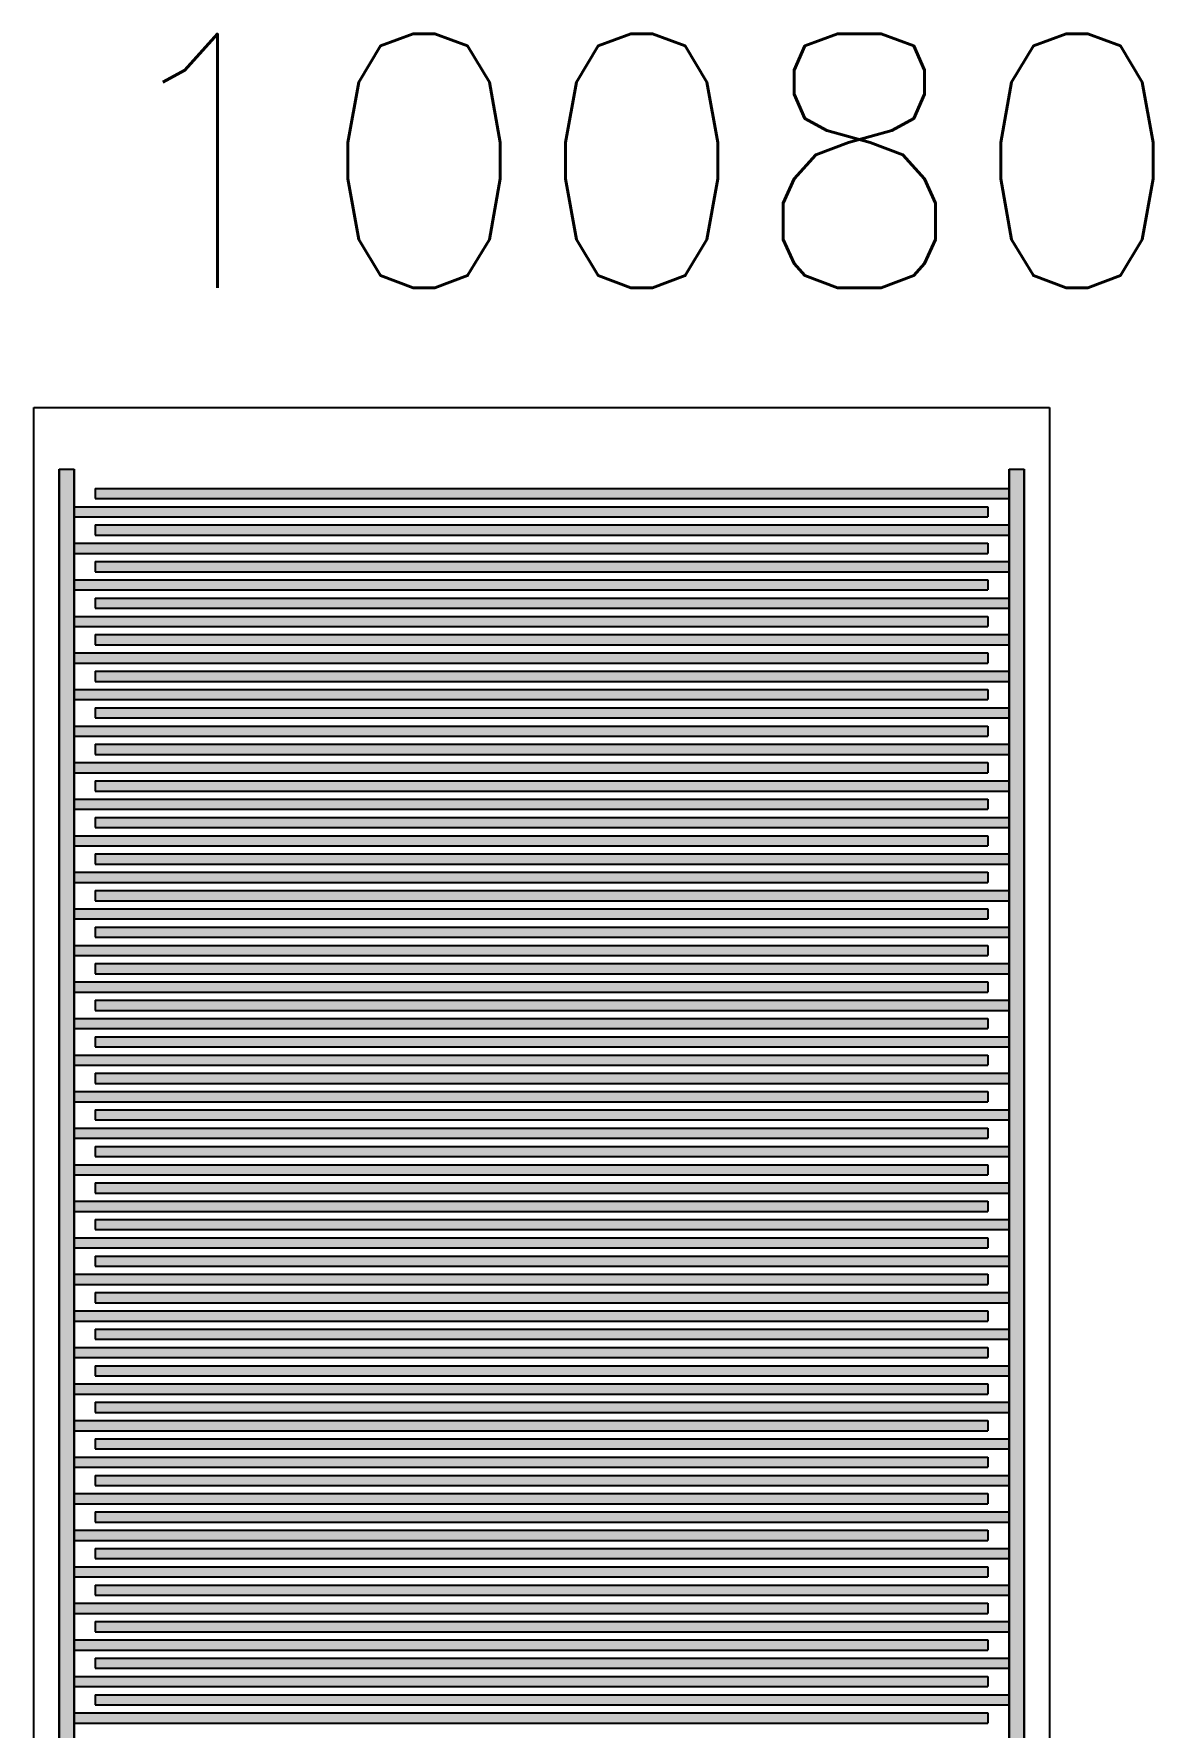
# Model space of a CAD drawing. Extents: x 1124.7 to 1190.6, y 740.2 to 817.2.
# Drawn here: x 1147.77 to 1158.79, y 757.32 to 774 of the extents above; entities that cross this region are included whole.
import ezdxf

# ---------------------------------------------------------------- set-up
doc = ezdxf.new("R2010")
doc.units = 0
doc.header["$MEASUREMENT"] = 0
doc.layers.get('0').update_dxf_attribs({"linetype": 'CONTINUOUS'})
doc.styles.get("Standard").update_dxf_attribs({"font": 'txt', "bigfont": 'gbcbig.shx'})

# ---------------------------------------------------------------- blocks, each defined once
blk = doc.blocks.new('*U108')
at = {"linetype": 'Continuous'}
for p, q in [((1234.438, 479.019), (1234.586, 479.019)), ((1234.438, 479.019), (1234.438, 452.826)), ((1234.586, 479.019), (1234.586, 452.826)), ((1233.162, 452.826), (1234.438, 452.826)), ((1233.162, 452.826), (1233.162, 452.626)), ((1234.586, 452.826), (1234.586, 452.626)), ((1233.162, 452.626), (1234.586, 452.626))]:
    blk.add_line(p, q, dxfattribs=at)
for points in [[(1234.438, 479.019), (1234.438, 479.019), (1234.586, 479.019)], [(1234.438, 479.019), (1234.438, 452.826), (1234.586, 452.826)], [(1233.162, 452.826), (1233.162, 452.826), (1234.438, 452.826)], [(1233.162, 452.826), (1233.162, 452.626), (1234.586, 452.626)], [(1233.162, 452.626), (1233.162, 452.626), (1234.586, 452.626)]]:
    blk.add_solid(points, dxfattribs=at)
at = {"linetype": 'Continuous', "extrusion": (0, 0, -1)}
for points in [[(-1234.438, 479.019), (-1234.586, 479.019), (-1234.586, 452.826)], [(-1233.162, 452.826), (-1234.586, 452.826), (-1234.586, 452.626)]]:
    blk.add_solid(points, dxfattribs=at)
blk = doc.blocks.new('*U109')
at = {"linetype": 'Continuous'}
for p, q in [((1225.086, 479.019), (1225.231, 479.019)), ((1225.086, 479.019), (1225.086, 452.826)), ((1225.231, 479.019), (1225.231, 452.826)), ((1225.086, 452.826), (1225.086, 452.626)), ((1225.231, 452.826), (1226.506, 452.826)), ((1226.506, 452.826), (1226.506, 452.626)), ((1225.086, 452.626), (1226.506, 452.626))]:
    blk.add_line(p, q, dxfattribs=at)
for points in [[(1225.086, 479.019), (1225.086, 479.019), (1225.231, 479.019)], [(1225.086, 479.019), (1225.086, 452.826), (1225.231, 452.826)], [(1225.086, 452.826), (1225.086, 452.626), (1226.506, 452.626)], [(1225.231, 452.826), (1225.231, 452.826), (1226.506, 452.826)], [(1225.086, 452.626), (1225.086, 452.626), (1226.506, 452.626)]]:
    blk.add_solid(points, dxfattribs=at)
at = {"linetype": 'Continuous', "extrusion": (0, 0, -1)}
for points in [[(-1225.086, 479.019), (-1225.231, 479.019), (-1225.231, 452.826)], [(-1225.086, 452.826), (-1226.506, 452.826), (-1226.506, 452.626)]]:
    blk.add_solid(points, dxfattribs=at)
blk = doc.blocks.new('*U116')
at = {"linetype": 'Continuous'}
for p, q in [((1225.438, 466.949), (1234.438, 466.949)), ((1225.438, 466.949), (1225.438, 466.849)), ((1234.438, 466.949), (1234.438, 466.849)), ((1225.438, 466.849), (1234.438, 466.849)), ((1225.231, 466.769), (1234.231, 466.769)), ((1225.231, 466.769), (1225.231, 466.669)), ((1225.231, 466.669), (1234.231, 466.669)), ((1234.231, 466.769), (1234.231, 466.669))]:
    blk.add_line(p, q, dxfattribs=at)
for points in [[(1225.438, 466.949), (1225.438, 466.949), (1234.438, 466.949)], [(1225.438, 466.949), (1225.438, 466.849), (1234.438, 466.849)], [(1225.438, 466.849), (1225.438, 466.849), (1234.438, 466.849)], [(1225.231, 466.769), (1225.231, 466.769), (1234.231, 466.769)], [(1225.231, 466.769), (1225.231, 466.669), (1234.231, 466.669)], [(1225.231, 466.669), (1225.231, 466.669), (1234.231, 466.669)]]:
    blk.add_solid(points, dxfattribs=at)
at = {"linetype": 'Continuous', "extrusion": (0, 0, -1)}
for points in [[(-1225.438, 466.949), (-1234.438, 466.949), (-1234.438, 466.849)], [(-1225.231, 466.769), (-1234.231, 466.769), (-1234.231, 466.669)]]:
    blk.add_solid(points, dxfattribs=at)
blk = doc.blocks.new('*U117')
at = {"linetype": 'Continuous'}
for p, q in [((1225.438, 467.309), (1234.438, 467.309)), ((1225.438, 467.309), (1225.438, 467.209)), ((1234.438, 467.309), (1234.438, 467.209)), ((1225.231, 467.129), (1234.231, 467.129)), ((1225.231, 467.129), (1225.231, 467.029)), ((1225.438, 467.209), (1234.438, 467.209)), ((1234.231, 467.129), (1234.231, 467.029)), ((1225.231, 467.029), (1234.231, 467.029))]:
    blk.add_line(p, q, dxfattribs=at)
for points in [[(1225.438, 467.309), (1225.438, 467.309), (1234.438, 467.309)], [(1225.438, 467.309), (1225.438, 467.209), (1234.438, 467.209)], [(1225.231, 467.129), (1225.231, 467.129), (1234.231, 467.129)], [(1225.231, 467.129), (1225.231, 467.029), (1234.231, 467.029)], [(1225.438, 467.209), (1225.438, 467.209), (1234.438, 467.209)], [(1225.231, 467.029), (1225.231, 467.029), (1234.231, 467.029)]]:
    blk.add_solid(points, dxfattribs=at)
at = {"linetype": 'Continuous', "extrusion": (0, 0, -1)}
for points in [[(-1225.438, 467.309), (-1234.438, 467.309), (-1234.438, 467.209)], [(-1225.231, 467.129), (-1234.231, 467.129), (-1234.231, 467.029)]]:
    blk.add_solid(points, dxfattribs=at)
blk = doc.blocks.new('*U118')
at = {"linetype": 'Continuous'}
for p, q in [((1225.438, 467.669), (1234.438, 467.669)), ((1225.438, 467.669), (1225.438, 467.569)), ((1234.438, 467.669), (1234.438, 467.569)), ((1225.231, 467.489), (1234.231, 467.489)), ((1225.231, 467.489), (1225.231, 467.389)), ((1225.438, 467.569), (1234.438, 467.569)), ((1234.231, 467.489), (1234.231, 467.389)), ((1225.231, 467.389), (1234.231, 467.389))]:
    blk.add_line(p, q, dxfattribs=at)
for points in [[(1225.438, 467.669), (1225.438, 467.669), (1234.438, 467.669)], [(1225.438, 467.669), (1225.438, 467.569), (1234.438, 467.569)], [(1225.231, 467.489), (1225.231, 467.489), (1234.231, 467.489)], [(1225.231, 467.489), (1225.231, 467.389), (1234.231, 467.389)], [(1225.438, 467.569), (1225.438, 467.569), (1234.438, 467.569)], [(1225.231, 467.389), (1225.231, 467.389), (1234.231, 467.389)]]:
    blk.add_solid(points, dxfattribs=at)
at = {"linetype": 'Continuous', "extrusion": (0, 0, -1)}
for points in [[(-1225.438, 467.669), (-1234.438, 467.669), (-1234.438, 467.569)], [(-1225.231, 467.489), (-1234.231, 467.489), (-1234.231, 467.389)]]:
    blk.add_solid(points, dxfattribs=at)
blk = doc.blocks.new('*U119')
at = {"linetype": 'Continuous'}
for p, q in [((1225.438, 468.029), (1234.438, 468.029)), ((1225.438, 468.029), (1225.438, 467.929)), ((1234.438, 468.029), (1234.438, 467.929)), ((1225.231, 467.849), (1234.231, 467.849)), ((1225.231, 467.849), (1225.231, 467.749)), ((1225.438, 467.929), (1234.438, 467.929)), ((1234.231, 467.849), (1234.231, 467.749)), ((1225.231, 467.749), (1234.231, 467.749))]:
    blk.add_line(p, q, dxfattribs=at)
for points in [[(1225.438, 468.029), (1225.438, 468.029), (1234.438, 468.029)], [(1225.438, 468.029), (1225.438, 467.929), (1234.438, 467.929)], [(1225.231, 467.849), (1225.231, 467.849), (1234.231, 467.849)], [(1225.231, 467.849), (1225.231, 467.749), (1234.231, 467.749)], [(1225.438, 467.929), (1225.438, 467.929), (1234.438, 467.929)], [(1225.231, 467.749), (1225.231, 467.749), (1234.231, 467.749)]]:
    blk.add_solid(points, dxfattribs=at)
at = {"linetype": 'Continuous', "extrusion": (0, 0, -1)}
for points in [[(-1225.438, 468.029), (-1234.438, 468.029), (-1234.438, 467.929)], [(-1225.231, 467.849), (-1234.231, 467.849), (-1234.231, 467.749)]]:
    blk.add_solid(points, dxfattribs=at)
blk = doc.blocks.new('*U120')
at = {"linetype": 'Continuous'}
for p, q in [((1225.438, 468.389), (1234.438, 468.389)), ((1225.438, 468.389), (1225.438, 468.289)), ((1225.438, 468.289), (1234.438, 468.289)), ((1234.438, 468.389), (1234.438, 468.289)), ((1225.231, 468.209), (1234.231, 468.209)), ((1225.231, 468.209), (1225.231, 468.109)), ((1234.231, 468.209), (1234.231, 468.109)), ((1225.231, 468.109), (1234.231, 468.109))]:
    blk.add_line(p, q, dxfattribs=at)
for points in [[(1225.438, 468.389), (1225.438, 468.389), (1234.438, 468.389)], [(1225.438, 468.389), (1225.438, 468.289), (1234.438, 468.289)], [(1225.438, 468.289), (1225.438, 468.289), (1234.438, 468.289)], [(1225.231, 468.209), (1225.231, 468.209), (1234.231, 468.209)], [(1225.231, 468.209), (1225.231, 468.109), (1234.231, 468.109)], [(1225.231, 468.109), (1225.231, 468.109), (1234.231, 468.109)]]:
    blk.add_solid(points, dxfattribs=at)
at = {"linetype": 'Continuous', "extrusion": (0, 0, -1)}
for points in [[(-1225.438, 468.389), (-1234.438, 468.389), (-1234.438, 468.289)], [(-1225.231, 468.209), (-1234.231, 468.209), (-1234.231, 468.109)]]:
    blk.add_solid(points, dxfattribs=at)
blk = doc.blocks.new('*U121')
at = {"linetype": 'Continuous'}
for p, q in [((1225.438, 468.749), (1234.438, 468.749)), ((1225.438, 468.749), (1225.438, 468.649)), ((1225.438, 468.649), (1234.438, 468.649)), ((1234.438, 468.749), (1234.438, 468.649)), ((1225.231, 468.569), (1234.231, 468.569)), ((1225.231, 468.569), (1225.231, 468.469)), ((1225.231, 468.469), (1234.231, 468.469)), ((1234.231, 468.569), (1234.231, 468.469))]:
    blk.add_line(p, q, dxfattribs=at)
for points in [[(1225.438, 468.749), (1225.438, 468.749), (1234.438, 468.749)], [(1225.438, 468.749), (1225.438, 468.649), (1234.438, 468.649)], [(1225.438, 468.649), (1225.438, 468.649), (1234.438, 468.649)], [(1225.231, 468.569), (1225.231, 468.569), (1234.231, 468.569)], [(1225.231, 468.569), (1225.231, 468.469), (1234.231, 468.469)], [(1225.231, 468.469), (1225.231, 468.469), (1234.231, 468.469)]]:
    blk.add_solid(points, dxfattribs=at)
at = {"linetype": 'Continuous', "extrusion": (0, 0, -1)}
for points in [[(-1225.438, 468.749), (-1234.438, 468.749), (-1234.438, 468.649)], [(-1225.231, 468.569), (-1234.231, 468.569), (-1234.231, 468.469)]]:
    blk.add_solid(points, dxfattribs=at)
blk = doc.blocks.new('*U122')
at = {"linetype": 'Continuous'}
for p, q in [((1225.438, 469.109), (1234.438, 469.109)), ((1225.438, 469.109), (1225.438, 469.009)), ((1225.438, 469.009), (1234.438, 469.009)), ((1234.438, 469.109), (1234.438, 469.009)), ((1225.231, 468.929), (1234.231, 468.929)), ((1225.231, 468.929), (1225.231, 468.829)), ((1225.231, 468.829), (1234.231, 468.829)), ((1234.231, 468.929), (1234.231, 468.829))]:
    blk.add_line(p, q, dxfattribs=at)
for points in [[(1225.438, 469.109), (1225.438, 469.109), (1234.438, 469.109)], [(1225.438, 469.109), (1225.438, 469.009), (1234.438, 469.009)], [(1225.438, 469.009), (1225.438, 469.009), (1234.438, 469.009)], [(1225.231, 468.929), (1225.231, 468.929), (1234.231, 468.929)], [(1225.231, 468.929), (1225.231, 468.829), (1234.231, 468.829)], [(1225.231, 468.829), (1225.231, 468.829), (1234.231, 468.829)]]:
    blk.add_solid(points, dxfattribs=at)
at = {"linetype": 'Continuous', "extrusion": (0, 0, -1)}
for points in [[(-1225.438, 469.109), (-1234.438, 469.109), (-1234.438, 469.009)], [(-1225.231, 468.929), (-1234.231, 468.929), (-1234.231, 468.829)]]:
    blk.add_solid(points, dxfattribs=at)
blk = doc.blocks.new('*U123')
at = {"linetype": 'Continuous'}
for p, q in [((1225.438, 469.469), (1234.438, 469.469)), ((1225.438, 469.469), (1225.438, 469.369)), ((1234.438, 469.469), (1234.438, 469.369)), ((1225.231, 469.289), (1234.231, 469.289)), ((1225.231, 469.289), (1225.231, 469.189)), ((1225.438, 469.369), (1234.438, 469.369)), ((1234.231, 469.289), (1234.231, 469.189)), ((1225.231, 469.189), (1234.231, 469.189))]:
    blk.add_line(p, q, dxfattribs=at)
for points in [[(1225.438, 469.469), (1225.438, 469.469), (1234.438, 469.469)], [(1225.438, 469.469), (1225.438, 469.369), (1234.438, 469.369)], [(1225.231, 469.289), (1225.231, 469.289), (1234.231, 469.289)], [(1225.231, 469.289), (1225.231, 469.189), (1234.231, 469.189)], [(1225.438, 469.369), (1225.438, 469.369), (1234.438, 469.369)], [(1225.231, 469.189), (1225.231, 469.189), (1234.231, 469.189)]]:
    blk.add_solid(points, dxfattribs=at)
at = {"linetype": 'Continuous', "extrusion": (0, 0, -1)}
for points in [[(-1225.438, 469.469), (-1234.438, 469.469), (-1234.438, 469.369)], [(-1225.231, 469.289), (-1234.231, 469.289), (-1234.231, 469.189)]]:
    blk.add_solid(points, dxfattribs=at)
blk = doc.blocks.new('*U124')
at = {"linetype": 'Continuous'}
for p, q in [((1225.438, 469.829), (1234.438, 469.829)), ((1225.438, 469.829), (1225.438, 469.729)), ((1234.438, 469.829), (1234.438, 469.729)), ((1225.231, 469.649), (1234.231, 469.649)), ((1225.231, 469.649), (1225.231, 469.549)), ((1225.438, 469.729), (1234.438, 469.729)), ((1234.231, 469.649), (1234.231, 469.549)), ((1225.231, 469.549), (1234.231, 469.549))]:
    blk.add_line(p, q, dxfattribs=at)
for points in [[(1225.438, 469.829), (1225.438, 469.829), (1234.438, 469.829)], [(1225.438, 469.829), (1225.438, 469.729), (1234.438, 469.729)], [(1225.231, 469.649), (1225.231, 469.649), (1234.231, 469.649)], [(1225.231, 469.649), (1225.231, 469.549), (1234.231, 469.549)], [(1225.438, 469.729), (1225.438, 469.729), (1234.438, 469.729)], [(1225.231, 469.549), (1225.231, 469.549), (1234.231, 469.549)]]:
    blk.add_solid(points, dxfattribs=at)
at = {"linetype": 'Continuous', "extrusion": (0, 0, -1)}
for points in [[(-1225.438, 469.829), (-1234.438, 469.829), (-1234.438, 469.729)], [(-1225.231, 469.649), (-1234.231, 469.649), (-1234.231, 469.549)]]:
    blk.add_solid(points, dxfattribs=at)
blk = doc.blocks.new('*U125')
at = {"linetype": 'Continuous'}
for p, q in [((1225.438, 470.189), (1234.438, 470.189)), ((1225.438, 470.189), (1225.438, 470.089)), ((1234.438, 470.189), (1234.438, 470.089)), ((1225.231, 470.009), (1234.231, 470.009)), ((1225.231, 470.009), (1225.231, 469.909)), ((1225.438, 470.089), (1234.438, 470.089)), ((1234.231, 470.009), (1234.231, 469.909)), ((1225.231, 469.909), (1234.231, 469.909))]:
    blk.add_line(p, q, dxfattribs=at)
for points in [[(1225.438, 470.189), (1225.438, 470.189), (1234.438, 470.189)], [(1225.438, 470.189), (1225.438, 470.089), (1234.438, 470.089)], [(1225.231, 470.009), (1225.231, 470.009), (1234.231, 470.009)], [(1225.231, 470.009), (1225.231, 469.909), (1234.231, 469.909)], [(1225.438, 470.089), (1225.438, 470.089), (1234.438, 470.089)], [(1225.231, 469.909), (1225.231, 469.909), (1234.231, 469.909)]]:
    blk.add_solid(points, dxfattribs=at)
at = {"linetype": 'Continuous', "extrusion": (0, 0, -1)}
for points in [[(-1225.438, 470.189), (-1234.438, 470.189), (-1234.438, 470.089)], [(-1225.231, 470.009), (-1234.231, 470.009), (-1234.231, 469.909)]]:
    blk.add_solid(points, dxfattribs=at)
blk = doc.blocks.new('*U126')
at = {"linetype": 'Continuous'}
for p, q in [((1225.438, 470.549), (1234.438, 470.549)), ((1225.438, 470.549), (1225.438, 470.449)), ((1225.438, 470.449), (1234.438, 470.449)), ((1234.438, 470.549), (1234.438, 470.449)), ((1225.231, 470.369), (1234.231, 470.369)), ((1225.231, 470.369), (1225.231, 470.269)), ((1234.231, 470.369), (1234.231, 470.269)), ((1225.231, 470.269), (1234.231, 470.269))]:
    blk.add_line(p, q, dxfattribs=at)
for points in [[(1225.438, 470.549), (1225.438, 470.549), (1234.438, 470.549)], [(1225.438, 470.549), (1225.438, 470.449), (1234.438, 470.449)], [(1225.438, 470.449), (1225.438, 470.449), (1234.438, 470.449)], [(1225.231, 470.369), (1225.231, 470.369), (1234.231, 470.369)], [(1225.231, 470.369), (1225.231, 470.269), (1234.231, 470.269)], [(1225.231, 470.269), (1225.231, 470.269), (1234.231, 470.269)]]:
    blk.add_solid(points, dxfattribs=at)
at = {"linetype": 'Continuous', "extrusion": (0, 0, -1)}
for points in [[(-1225.438, 470.549), (-1234.438, 470.549), (-1234.438, 470.449)], [(-1225.231, 470.369), (-1234.231, 470.369), (-1234.231, 470.269)]]:
    blk.add_solid(points, dxfattribs=at)
blk = doc.blocks.new('*U127')
at = {"linetype": 'Continuous'}
for p, q in [((1225.438, 470.909), (1234.438, 470.909)), ((1225.438, 470.909), (1225.438, 470.809)), ((1225.438, 470.809), (1234.438, 470.809)), ((1234.438, 470.909), (1234.438, 470.809)), ((1225.231, 470.729), (1234.231, 470.729)), ((1225.231, 470.729), (1225.231, 470.629)), ((1225.231, 470.629), (1234.231, 470.629)), ((1234.231, 470.729), (1234.231, 470.629))]:
    blk.add_line(p, q, dxfattribs=at)
for points in [[(1225.438, 470.909), (1225.438, 470.909), (1234.438, 470.909)], [(1225.438, 470.909), (1225.438, 470.809), (1234.438, 470.809)], [(1225.438, 470.809), (1225.438, 470.809), (1234.438, 470.809)], [(1225.231, 470.729), (1225.231, 470.729), (1234.231, 470.729)], [(1225.231, 470.729), (1225.231, 470.629), (1234.231, 470.629)], [(1225.231, 470.629), (1225.231, 470.629), (1234.231, 470.629)]]:
    blk.add_solid(points, dxfattribs=at)
at = {"linetype": 'Continuous', "extrusion": (0, 0, -1)}
for points in [[(-1225.438, 470.909), (-1234.438, 470.909), (-1234.438, 470.809)], [(-1225.231, 470.729), (-1234.231, 470.729), (-1234.231, 470.629)]]:
    blk.add_solid(points, dxfattribs=at)
blk = doc.blocks.new('*U128')
at = {"linetype": 'Continuous'}
for p, q in [((1225.438, 471.269), (1234.438, 471.269)), ((1225.438, 471.269), (1225.438, 471.169)), ((1225.438, 471.169), (1234.438, 471.169)), ((1234.438, 471.269), (1234.438, 471.169)), ((1225.231, 471.089), (1234.231, 471.089)), ((1225.231, 471.089), (1225.231, 470.989)), ((1225.231, 470.989), (1234.231, 470.989)), ((1234.231, 471.089), (1234.231, 470.989))]:
    blk.add_line(p, q, dxfattribs=at)
for points in [[(1225.438, 471.269), (1225.438, 471.269), (1234.438, 471.269)], [(1225.438, 471.269), (1225.438, 471.169), (1234.438, 471.169)], [(1225.438, 471.169), (1225.438, 471.169), (1234.438, 471.169)], [(1225.231, 471.089), (1225.231, 471.089), (1234.231, 471.089)], [(1225.231, 471.089), (1225.231, 470.989), (1234.231, 470.989)], [(1225.231, 470.989), (1225.231, 470.989), (1234.231, 470.989)]]:
    blk.add_solid(points, dxfattribs=at)
at = {"linetype": 'Continuous', "extrusion": (0, 0, -1)}
for points in [[(-1225.438, 471.269), (-1234.438, 471.269), (-1234.438, 471.169)], [(-1225.231, 471.089), (-1234.231, 471.089), (-1234.231, 470.989)]]:
    blk.add_solid(points, dxfattribs=at)
blk = doc.blocks.new('*U129')
at = {"linetype": 'Continuous'}
for p, q in [((1225.438, 471.629), (1234.438, 471.629)), ((1225.438, 471.629), (1225.438, 471.529)), ((1234.438, 471.629), (1234.438, 471.529)), ((1225.231, 471.449), (1234.231, 471.449)), ((1225.231, 471.449), (1225.231, 471.349)), ((1225.438, 471.529), (1234.438, 471.529)), ((1234.231, 471.449), (1234.231, 471.349)), ((1225.231, 471.349), (1234.231, 471.349))]:
    blk.add_line(p, q, dxfattribs=at)
for points in [[(1225.438, 471.629), (1225.438, 471.629), (1234.438, 471.629)], [(1225.438, 471.629), (1225.438, 471.529), (1234.438, 471.529)], [(1225.231, 471.449), (1225.231, 471.449), (1234.231, 471.449)], [(1225.231, 471.449), (1225.231, 471.349), (1234.231, 471.349)], [(1225.438, 471.529), (1225.438, 471.529), (1234.438, 471.529)], [(1225.231, 471.349), (1225.231, 471.349), (1234.231, 471.349)]]:
    blk.add_solid(points, dxfattribs=at)
at = {"linetype": 'Continuous', "extrusion": (0, 0, -1)}
for points in [[(-1225.438, 471.629), (-1234.438, 471.629), (-1234.438, 471.529)], [(-1225.231, 471.449), (-1234.231, 471.449), (-1234.231, 471.349)]]:
    blk.add_solid(points, dxfattribs=at)
blk = doc.blocks.new('*U130')
at = {"linetype": 'Continuous'}
for p, q in [((1225.438, 471.989), (1234.438, 471.989)), ((1225.438, 471.989), (1225.438, 471.889)), ((1234.438, 471.989), (1234.438, 471.889)), ((1225.231, 471.809), (1234.231, 471.809)), ((1225.231, 471.809), (1225.231, 471.709)), ((1225.438, 471.889), (1234.438, 471.889)), ((1234.231, 471.809), (1234.231, 471.709)), ((1225.231, 471.709), (1234.231, 471.709))]:
    blk.add_line(p, q, dxfattribs=at)
for points in [[(1225.438, 471.989), (1225.438, 471.989), (1234.438, 471.989)], [(1225.438, 471.989), (1225.438, 471.889), (1234.438, 471.889)], [(1225.231, 471.809), (1225.231, 471.809), (1234.231, 471.809)], [(1225.231, 471.809), (1225.231, 471.709), (1234.231, 471.709)], [(1225.438, 471.889), (1225.438, 471.889), (1234.438, 471.889)], [(1225.231, 471.709), (1225.231, 471.709), (1234.231, 471.709)]]:
    blk.add_solid(points, dxfattribs=at)
at = {"linetype": 'Continuous', "extrusion": (0, 0, -1)}
for points in [[(-1225.438, 471.989), (-1234.438, 471.989), (-1234.438, 471.889)], [(-1225.231, 471.809), (-1234.231, 471.809), (-1234.231, 471.709)]]:
    blk.add_solid(points, dxfattribs=at)
blk = doc.blocks.new('*U131')
at = {"linetype": 'Continuous'}
for p, q in [((1225.438, 472.349), (1234.438, 472.349)), ((1225.438, 472.349), (1225.438, 472.249)), ((1234.438, 472.349), (1234.438, 472.249)), ((1225.231, 472.169), (1234.231, 472.169)), ((1225.231, 472.169), (1225.231, 472.069)), ((1225.438, 472.249), (1234.438, 472.249)), ((1234.231, 472.169), (1234.231, 472.069)), ((1225.231, 472.069), (1234.231, 472.069))]:
    blk.add_line(p, q, dxfattribs=at)
for points in [[(1225.438, 472.349), (1225.438, 472.349), (1234.438, 472.349)], [(1225.438, 472.349), (1225.438, 472.249), (1234.438, 472.249)], [(1225.231, 472.169), (1225.231, 472.169), (1234.231, 472.169)], [(1225.231, 472.169), (1225.231, 472.069), (1234.231, 472.069)], [(1225.438, 472.249), (1225.438, 472.249), (1234.438, 472.249)], [(1225.231, 472.069), (1225.231, 472.069), (1234.231, 472.069)]]:
    blk.add_solid(points, dxfattribs=at)
at = {"linetype": 'Continuous', "extrusion": (0, 0, -1)}
for points in [[(-1225.438, 472.349), (-1234.438, 472.349), (-1234.438, 472.249)], [(-1225.231, 472.169), (-1234.231, 472.169), (-1234.231, 472.069)]]:
    blk.add_solid(points, dxfattribs=at)
blk = doc.blocks.new('*U132')
at = {"linetype": 'Continuous'}
for p, q in [((1225.438, 472.709), (1234.438, 472.709)), ((1225.438, 472.709), (1225.438, 472.609)), ((1234.438, 472.709), (1234.438, 472.609)), ((1225.231, 472.529), (1234.231, 472.529)), ((1225.231, 472.529), (1225.231, 472.429)), ((1225.438, 472.609), (1234.438, 472.609)), ((1234.231, 472.529), (1234.231, 472.429)), ((1225.231, 472.429), (1234.231, 472.429))]:
    blk.add_line(p, q, dxfattribs=at)
for points in [[(1225.438, 472.709), (1225.438, 472.709), (1234.438, 472.709)], [(1225.438, 472.709), (1225.438, 472.609), (1234.438, 472.609)], [(1225.231, 472.529), (1225.231, 472.529), (1234.231, 472.529)], [(1225.231, 472.529), (1225.231, 472.429), (1234.231, 472.429)], [(1225.438, 472.609), (1225.438, 472.609), (1234.438, 472.609)], [(1225.231, 472.429), (1225.231, 472.429), (1234.231, 472.429)]]:
    blk.add_solid(points, dxfattribs=at)
at = {"linetype": 'Continuous', "extrusion": (0, 0, -1)}
for points in [[(-1225.438, 472.709), (-1234.438, 472.709), (-1234.438, 472.609)], [(-1225.231, 472.529), (-1234.231, 472.529), (-1234.231, 472.429)]]:
    blk.add_solid(points, dxfattribs=at)
blk = doc.blocks.new('*U133')
at = {"linetype": 'Continuous'}
for p, q in [((1225.438, 473.069), (1234.438, 473.069)), ((1225.438, 473.069), (1225.438, 472.969)), ((1225.438, 472.969), (1234.438, 472.969)), ((1234.438, 473.069), (1234.438, 472.969)), ((1225.231, 472.889), (1234.231, 472.889)), ((1225.231, 472.889), (1225.231, 472.789)), ((1225.231, 472.789), (1234.231, 472.789)), ((1234.231, 472.889), (1234.231, 472.789))]:
    blk.add_line(p, q, dxfattribs=at)
for points in [[(1225.438, 473.069), (1225.438, 473.069), (1234.438, 473.069)], [(1225.438, 473.069), (1225.438, 472.969), (1234.438, 472.969)], [(1225.438, 472.969), (1225.438, 472.969), (1234.438, 472.969)], [(1225.231, 472.889), (1225.231, 472.889), (1234.231, 472.889)], [(1225.231, 472.889), (1225.231, 472.789), (1234.231, 472.789)], [(1225.231, 472.789), (1225.231, 472.789), (1234.231, 472.789)]]:
    blk.add_solid(points, dxfattribs=at)
at = {"linetype": 'Continuous', "extrusion": (0, 0, -1)}
for points in [[(-1225.438, 473.069), (-1234.438, 473.069), (-1234.438, 472.969)], [(-1225.231, 472.889), (-1234.231, 472.889), (-1234.231, 472.789)]]:
    blk.add_solid(points, dxfattribs=at)
blk = doc.blocks.new('*U134')
at = {"linetype": 'Continuous'}
for p, q in [((1225.438, 473.429), (1234.438, 473.429)), ((1225.438, 473.429), (1225.438, 473.329)), ((1225.438, 473.329), (1234.438, 473.329)), ((1234.438, 473.429), (1234.438, 473.329)), ((1225.231, 473.249), (1234.231, 473.249)), ((1225.231, 473.249), (1225.231, 473.149)), ((1225.231, 473.149), (1234.231, 473.149)), ((1234.231, 473.249), (1234.231, 473.149))]:
    blk.add_line(p, q, dxfattribs=at)
for points in [[(1225.438, 473.429), (1225.438, 473.429), (1234.438, 473.429)], [(1225.438, 473.429), (1225.438, 473.329), (1234.438, 473.329)], [(1225.438, 473.329), (1225.438, 473.329), (1234.438, 473.329)], [(1225.231, 473.249), (1225.231, 473.249), (1234.231, 473.249)], [(1225.231, 473.249), (1225.231, 473.149), (1234.231, 473.149)], [(1225.231, 473.149), (1225.231, 473.149), (1234.231, 473.149)]]:
    blk.add_solid(points, dxfattribs=at)
at = {"linetype": 'Continuous', "extrusion": (0, 0, -1)}
for points in [[(-1225.438, 473.429), (-1234.438, 473.429), (-1234.438, 473.329)], [(-1225.231, 473.249), (-1234.231, 473.249), (-1234.231, 473.149)]]:
    blk.add_solid(points, dxfattribs=at)
blk = doc.blocks.new('*U135')
at = {"linetype": 'Continuous'}
for p, q in [((1225.438, 473.789), (1234.438, 473.789)), ((1225.438, 473.789), (1225.438, 473.689)), ((1234.438, 473.789), (1234.438, 473.689)), ((1225.438, 473.689), (1234.438, 473.689)), ((1225.231, 473.609), (1234.231, 473.609)), ((1225.231, 473.609), (1225.231, 473.509)), ((1225.231, 473.509), (1234.231, 473.509)), ((1234.231, 473.609), (1234.231, 473.509))]:
    blk.add_line(p, q, dxfattribs=at)
for points in [[(1225.438, 473.789), (1225.438, 473.789), (1234.438, 473.789)], [(1225.438, 473.789), (1225.438, 473.689), (1234.438, 473.689)], [(1225.438, 473.689), (1225.438, 473.689), (1234.438, 473.689)], [(1225.231, 473.609), (1225.231, 473.609), (1234.231, 473.609)], [(1225.231, 473.609), (1225.231, 473.509), (1234.231, 473.509)], [(1225.231, 473.509), (1225.231, 473.509), (1234.231, 473.509)]]:
    blk.add_solid(points, dxfattribs=at)
at = {"linetype": 'Continuous', "extrusion": (0, 0, -1)}
for points in [[(-1225.438, 473.789), (-1234.438, 473.789), (-1234.438, 473.689)], [(-1225.231, 473.609), (-1234.231, 473.609), (-1234.231, 473.509)]]:
    blk.add_solid(points, dxfattribs=at)
blk = doc.blocks.new('*U136')
at = {"linetype": 'Continuous'}
for p, q in [((1225.438, 474.149), (1234.438, 474.149)), ((1225.438, 474.149), (1225.438, 474.049)), ((1234.438, 474.149), (1234.438, 474.049)), ((1225.231, 473.969), (1234.231, 473.969)), ((1225.231, 473.969), (1225.231, 473.869)), ((1225.438, 474.049), (1234.438, 474.049)), ((1234.231, 473.969), (1234.231, 473.869)), ((1225.231, 473.869), (1234.231, 473.869))]:
    blk.add_line(p, q, dxfattribs=at)
for points in [[(1225.438, 474.149), (1225.438, 474.149), (1234.438, 474.149)], [(1225.438, 474.149), (1225.438, 474.049), (1234.438, 474.049)], [(1225.231, 473.969), (1225.231, 473.969), (1234.231, 473.969)], [(1225.231, 473.969), (1225.231, 473.869), (1234.231, 473.869)], [(1225.438, 474.049), (1225.438, 474.049), (1234.438, 474.049)], [(1225.231, 473.869), (1225.231, 473.869), (1234.231, 473.869)]]:
    blk.add_solid(points, dxfattribs=at)
at = {"linetype": 'Continuous', "extrusion": (0, 0, -1)}
for points in [[(-1225.438, 474.149), (-1234.438, 474.149), (-1234.438, 474.049)], [(-1225.231, 473.969), (-1234.231, 473.969), (-1234.231, 473.869)]]:
    blk.add_solid(points, dxfattribs=at)
blk = doc.blocks.new('*U137')
at = {"linetype": 'Continuous'}
for p, q in [((1225.438, 474.509), (1234.438, 474.509)), ((1225.438, 474.509), (1225.438, 474.409)), ((1234.438, 474.509), (1234.438, 474.409)), ((1225.231, 474.329), (1234.231, 474.329)), ((1225.231, 474.329), (1225.231, 474.229)), ((1225.438, 474.409), (1234.438, 474.409)), ((1234.231, 474.329), (1234.231, 474.229)), ((1225.231, 474.229), (1234.231, 474.229))]:
    blk.add_line(p, q, dxfattribs=at)
for points in [[(1225.438, 474.509), (1225.438, 474.509), (1234.438, 474.509)], [(1225.438, 474.509), (1225.438, 474.409), (1234.438, 474.409)], [(1225.231, 474.329), (1225.231, 474.329), (1234.231, 474.329)], [(1225.231, 474.329), (1225.231, 474.229), (1234.231, 474.229)], [(1225.438, 474.409), (1225.438, 474.409), (1234.438, 474.409)], [(1225.231, 474.229), (1225.231, 474.229), (1234.231, 474.229)]]:
    blk.add_solid(points, dxfattribs=at)
at = {"linetype": 'Continuous', "extrusion": (0, 0, -1)}
for points in [[(-1225.438, 474.509), (-1234.438, 474.509), (-1234.438, 474.409)], [(-1225.231, 474.329), (-1234.231, 474.329), (-1234.231, 474.229)]]:
    blk.add_solid(points, dxfattribs=at)
blk = doc.blocks.new('*U138')
at = {"linetype": 'Continuous'}
for p, q in [((1225.438, 474.869), (1234.438, 474.869)), ((1225.438, 474.869), (1225.438, 474.769)), ((1234.438, 474.869), (1234.438, 474.769)), ((1225.231, 474.689), (1234.231, 474.689)), ((1225.231, 474.689), (1225.231, 474.589)), ((1225.438, 474.769), (1234.438, 474.769)), ((1234.231, 474.689), (1234.231, 474.589)), ((1225.231, 474.589), (1234.231, 474.589))]:
    blk.add_line(p, q, dxfattribs=at)
for points in [[(1225.438, 474.869), (1225.438, 474.869), (1234.438, 474.869)], [(1225.438, 474.869), (1225.438, 474.769), (1234.438, 474.769)], [(1225.231, 474.689), (1225.231, 474.689), (1234.231, 474.689)], [(1225.231, 474.689), (1225.231, 474.589), (1234.231, 474.589)], [(1225.438, 474.769), (1225.438, 474.769), (1234.438, 474.769)], [(1225.231, 474.589), (1225.231, 474.589), (1234.231, 474.589)]]:
    blk.add_solid(points, dxfattribs=at)
at = {"linetype": 'Continuous', "extrusion": (0, 0, -1)}
for points in [[(-1225.438, 474.869), (-1234.438, 474.869), (-1234.438, 474.769)], [(-1225.231, 474.689), (-1234.231, 474.689), (-1234.231, 474.589)]]:
    blk.add_solid(points, dxfattribs=at)
blk = doc.blocks.new('*U139')
at = {"linetype": 'Continuous'}
for p, q in [((1225.438, 475.229), (1234.438, 475.229)), ((1225.438, 475.229), (1225.438, 475.129)), ((1225.438, 475.129), (1234.438, 475.129)), ((1234.438, 475.229), (1234.438, 475.129)), ((1225.231, 475.049), (1234.231, 475.049)), ((1225.231, 475.049), (1225.231, 474.949)), ((1234.231, 475.049), (1234.231, 474.949)), ((1225.231, 474.949), (1234.231, 474.949))]:
    blk.add_line(p, q, dxfattribs=at)
for points in [[(1225.438, 475.229), (1225.438, 475.229), (1234.438, 475.229)], [(1225.438, 475.229), (1225.438, 475.129), (1234.438, 475.129)], [(1225.438, 475.129), (1225.438, 475.129), (1234.438, 475.129)], [(1225.231, 475.049), (1225.231, 475.049), (1234.231, 475.049)], [(1225.231, 475.049), (1225.231, 474.949), (1234.231, 474.949)], [(1225.231, 474.949), (1225.231, 474.949), (1234.231, 474.949)]]:
    blk.add_solid(points, dxfattribs=at)
at = {"linetype": 'Continuous', "extrusion": (0, 0, -1)}
for points in [[(-1225.438, 475.229), (-1234.438, 475.229), (-1234.438, 475.129)], [(-1225.231, 475.049), (-1234.231, 475.049), (-1234.231, 474.949)]]:
    blk.add_solid(points, dxfattribs=at)
blk = doc.blocks.new('*U140')
at = {"linetype": 'Continuous'}
for p, q in [((1225.438, 475.589), (1234.438, 475.589)), ((1225.438, 475.589), (1225.438, 475.489)), ((1225.438, 475.489), (1234.438, 475.489)), ((1234.438, 475.589), (1234.438, 475.489)), ((1225.231, 475.409), (1234.231, 475.409)), ((1225.231, 475.409), (1225.231, 475.309)), ((1225.231, 475.309), (1234.231, 475.309)), ((1234.231, 475.409), (1234.231, 475.309))]:
    blk.add_line(p, q, dxfattribs=at)
for points in [[(1225.438, 475.589), (1225.438, 475.589), (1234.438, 475.589)], [(1225.438, 475.589), (1225.438, 475.489), (1234.438, 475.489)], [(1225.438, 475.489), (1225.438, 475.489), (1234.438, 475.489)], [(1225.231, 475.409), (1225.231, 475.409), (1234.231, 475.409)], [(1225.231, 475.409), (1225.231, 475.309), (1234.231, 475.309)], [(1225.231, 475.309), (1225.231, 475.309), (1234.231, 475.309)]]:
    blk.add_solid(points, dxfattribs=at)
at = {"linetype": 'Continuous', "extrusion": (0, 0, -1)}
for points in [[(-1225.438, 475.589), (-1234.438, 475.589), (-1234.438, 475.489)], [(-1225.231, 475.409), (-1234.231, 475.409), (-1234.231, 475.309)]]:
    blk.add_solid(points, dxfattribs=at)
blk = doc.blocks.new('*U141')
at = {"linetype": 'Continuous'}
for p, q in [((1225.438, 475.949), (1234.438, 475.949)), ((1225.438, 475.949), (1225.438, 475.849)), ((1225.438, 475.849), (1234.438, 475.849)), ((1234.438, 475.949), (1234.438, 475.849)), ((1225.231, 475.769), (1234.231, 475.769)), ((1225.231, 475.769), (1225.231, 475.669)), ((1225.231, 475.669), (1234.231, 475.669)), ((1234.231, 475.769), (1234.231, 475.669))]:
    blk.add_line(p, q, dxfattribs=at)
for points in [[(1225.438, 475.949), (1225.438, 475.949), (1234.438, 475.949)], [(1225.438, 475.949), (1225.438, 475.849), (1234.438, 475.849)], [(1225.438, 475.849), (1225.438, 475.849), (1234.438, 475.849)], [(1225.231, 475.769), (1225.231, 475.769), (1234.231, 475.769)], [(1225.231, 475.769), (1225.231, 475.669), (1234.231, 475.669)], [(1225.231, 475.669), (1225.231, 475.669), (1234.231, 475.669)]]:
    blk.add_solid(points, dxfattribs=at)
at = {"linetype": 'Continuous', "extrusion": (0, 0, -1)}
for points in [[(-1225.438, 475.949), (-1234.438, 475.949), (-1234.438, 475.849)], [(-1225.231, 475.769), (-1234.231, 475.769), (-1234.231, 475.669)]]:
    blk.add_solid(points, dxfattribs=at)
blk = doc.blocks.new('*U142')
at = {"linetype": 'Continuous'}
for p, q in [((1225.438, 476.309), (1234.438, 476.309)), ((1225.438, 476.309), (1225.438, 476.209)), ((1234.438, 476.309), (1234.438, 476.209)), ((1225.231, 476.129), (1234.231, 476.129)), ((1225.231, 476.129), (1225.231, 476.029)), ((1225.438, 476.209), (1234.438, 476.209)), ((1234.231, 476.129), (1234.231, 476.029)), ((1225.231, 476.029), (1234.231, 476.029))]:
    blk.add_line(p, q, dxfattribs=at)
for points in [[(1225.438, 476.309), (1225.438, 476.309), (1234.438, 476.309)], [(1225.438, 476.309), (1225.438, 476.209), (1234.438, 476.209)], [(1225.231, 476.129), (1225.231, 476.129), (1234.231, 476.129)], [(1225.231, 476.129), (1225.231, 476.029), (1234.231, 476.029)], [(1225.438, 476.209), (1225.438, 476.209), (1234.438, 476.209)], [(1225.231, 476.029), (1225.231, 476.029), (1234.231, 476.029)]]:
    blk.add_solid(points, dxfattribs=at)
at = {"linetype": 'Continuous', "extrusion": (0, 0, -1)}
for points in [[(-1225.438, 476.309), (-1234.438, 476.309), (-1234.438, 476.209)], [(-1225.231, 476.129), (-1234.231, 476.129), (-1234.231, 476.029)]]:
    blk.add_solid(points, dxfattribs=at)
blk = doc.blocks.new('*U143')
at = {"linetype": 'Continuous'}
for p, q in [((1225.438, 476.669), (1234.438, 476.669)), ((1225.438, 476.669), (1225.438, 476.569)), ((1234.438, 476.669), (1234.438, 476.569)), ((1225.231, 476.489), (1234.231, 476.489)), ((1225.231, 476.489), (1225.231, 476.389)), ((1225.438, 476.569), (1234.438, 476.569)), ((1234.231, 476.489), (1234.231, 476.389)), ((1225.231, 476.389), (1234.231, 476.389))]:
    blk.add_line(p, q, dxfattribs=at)
for points in [[(1225.438, 476.669), (1225.438, 476.669), (1234.438, 476.669)], [(1225.438, 476.669), (1225.438, 476.569), (1234.438, 476.569)], [(1225.231, 476.489), (1225.231, 476.489), (1234.231, 476.489)], [(1225.231, 476.489), (1225.231, 476.389), (1234.231, 476.389)], [(1225.438, 476.569), (1225.438, 476.569), (1234.438, 476.569)], [(1225.231, 476.389), (1225.231, 476.389), (1234.231, 476.389)]]:
    blk.add_solid(points, dxfattribs=at)
at = {"linetype": 'Continuous', "extrusion": (0, 0, -1)}
for points in [[(-1225.438, 476.669), (-1234.438, 476.669), (-1234.438, 476.569)], [(-1225.231, 476.489), (-1234.231, 476.489), (-1234.231, 476.389)]]:
    blk.add_solid(points, dxfattribs=at)
blk = doc.blocks.new('*U144')
at = {"linetype": 'Continuous'}
for p, q in [((1225.438, 477.029), (1234.438, 477.029)), ((1225.438, 477.029), (1225.438, 476.929)), ((1234.438, 477.029), (1234.438, 476.929)), ((1225.231, 476.849), (1234.231, 476.849)), ((1225.231, 476.849), (1225.231, 476.749)), ((1225.438, 476.929), (1234.438, 476.929)), ((1234.231, 476.849), (1234.231, 476.749)), ((1225.231, 476.749), (1234.231, 476.749))]:
    blk.add_line(p, q, dxfattribs=at)
for points in [[(1225.438, 477.029), (1225.438, 477.029), (1234.438, 477.029)], [(1225.438, 477.029), (1225.438, 476.929), (1234.438, 476.929)], [(1225.231, 476.849), (1225.231, 476.849), (1234.231, 476.849)], [(1225.231, 476.849), (1225.231, 476.749), (1234.231, 476.749)], [(1225.438, 476.929), (1225.438, 476.929), (1234.438, 476.929)], [(1225.231, 476.749), (1225.231, 476.749), (1234.231, 476.749)]]:
    blk.add_solid(points, dxfattribs=at)
at = {"linetype": 'Continuous', "extrusion": (0, 0, -1)}
for points in [[(-1225.438, 477.029), (-1234.438, 477.029), (-1234.438, 476.929)], [(-1225.231, 476.849), (-1234.231, 476.849), (-1234.231, 476.749)]]:
    blk.add_solid(points, dxfattribs=at)
blk = doc.blocks.new('*U145')
at = {"linetype": 'Continuous'}
for p, q in [((1225.438, 477.389), (1234.438, 477.389)), ((1225.438, 477.389), (1225.438, 477.289)), ((1225.438, 477.289), (1234.438, 477.289)), ((1234.438, 477.389), (1234.438, 477.289)), ((1225.231, 477.209), (1234.231, 477.209)), ((1225.231, 477.209), (1225.231, 477.109)), ((1234.231, 477.209), (1234.231, 477.109)), ((1225.231, 477.109), (1234.231, 477.109))]:
    blk.add_line(p, q, dxfattribs=at)
for points in [[(1225.438, 477.389), (1225.438, 477.389), (1234.438, 477.389)], [(1225.438, 477.389), (1225.438, 477.289), (1234.438, 477.289)], [(1225.438, 477.289), (1225.438, 477.289), (1234.438, 477.289)], [(1225.231, 477.209), (1225.231, 477.209), (1234.231, 477.209)], [(1225.231, 477.209), (1225.231, 477.109), (1234.231, 477.109)], [(1225.231, 477.109), (1225.231, 477.109), (1234.231, 477.109)]]:
    blk.add_solid(points, dxfattribs=at)
at = {"linetype": 'Continuous', "extrusion": (0, 0, -1)}
for points in [[(-1225.438, 477.389), (-1234.438, 477.389), (-1234.438, 477.289)], [(-1225.231, 477.209), (-1234.231, 477.209), (-1234.231, 477.109)]]:
    blk.add_solid(points, dxfattribs=at)
blk = doc.blocks.new('*U146')
at = {"linetype": 'Continuous'}
for p, q in [((1225.438, 477.749), (1234.438, 477.749)), ((1225.438, 477.749), (1225.438, 477.649)), ((1225.438, 477.649), (1234.438, 477.649)), ((1234.438, 477.749), (1234.438, 477.649)), ((1225.231, 477.569), (1234.231, 477.569)), ((1225.231, 477.569), (1225.231, 477.469)), ((1225.231, 477.469), (1234.231, 477.469)), ((1234.231, 477.569), (1234.231, 477.469))]:
    blk.add_line(p, q, dxfattribs=at)
for points in [[(1225.438, 477.749), (1225.438, 477.749), (1234.438, 477.749)], [(1225.438, 477.749), (1225.438, 477.649), (1234.438, 477.649)], [(1225.438, 477.649), (1225.438, 477.649), (1234.438, 477.649)], [(1225.231, 477.569), (1225.231, 477.569), (1234.231, 477.569)], [(1225.231, 477.569), (1225.231, 477.469), (1234.231, 477.469)], [(1225.231, 477.469), (1225.231, 477.469), (1234.231, 477.469)]]:
    blk.add_solid(points, dxfattribs=at)
at = {"linetype": 'Continuous', "extrusion": (0, 0, -1)}
for points in [[(-1225.438, 477.749), (-1234.438, 477.749), (-1234.438, 477.649)], [(-1225.231, 477.569), (-1234.231, 477.569), (-1234.231, 477.469)]]:
    blk.add_solid(points, dxfattribs=at)
blk = doc.blocks.new('*U147')
at = {"linetype": 'Continuous'}
for p, q in [((1225.438, 478.109), (1234.438, 478.109)), ((1225.438, 478.109), (1225.438, 478.009)), ((1225.438, 478.009), (1234.438, 478.009)), ((1234.438, 478.109), (1234.438, 478.009)), ((1225.231, 477.929), (1234.231, 477.929)), ((1225.231, 477.929), (1225.231, 477.829)), ((1225.231, 477.829), (1234.231, 477.829)), ((1234.231, 477.929), (1234.231, 477.829))]:
    blk.add_line(p, q, dxfattribs=at)
for points in [[(1225.438, 478.109), (1225.438, 478.109), (1234.438, 478.109)], [(1225.438, 478.109), (1225.438, 478.009), (1234.438, 478.009)], [(1225.438, 478.009), (1225.438, 478.009), (1234.438, 478.009)], [(1225.231, 477.929), (1225.231, 477.929), (1234.231, 477.929)], [(1225.231, 477.929), (1225.231, 477.829), (1234.231, 477.829)], [(1225.231, 477.829), (1225.231, 477.829), (1234.231, 477.829)]]:
    blk.add_solid(points, dxfattribs=at)
at = {"linetype": 'Continuous', "extrusion": (0, 0, -1)}
for points in [[(-1225.438, 478.109), (-1234.438, 478.109), (-1234.438, 478.009)], [(-1225.231, 477.929), (-1234.231, 477.929), (-1234.231, 477.829)]]:
    blk.add_solid(points, dxfattribs=at)
blk = doc.blocks.new('*U148')
at = {"linetype": 'Continuous'}
for p, q in [((1225.438, 478.469), (1234.438, 478.469)), ((1225.438, 478.469), (1225.438, 478.369)), ((1234.438, 478.469), (1234.438, 478.369)), ((1225.231, 478.289), (1234.231, 478.289)), ((1225.231, 478.289), (1225.231, 478.189)), ((1225.438, 478.369), (1234.438, 478.369)), ((1234.231, 478.289), (1234.231, 478.189)), ((1225.231, 478.189), (1234.231, 478.189))]:
    blk.add_line(p, q, dxfattribs=at)
for points in [[(1225.438, 478.469), (1225.438, 478.469), (1234.438, 478.469)], [(1225.438, 478.469), (1225.438, 478.369), (1234.438, 478.369)], [(1225.231, 478.289), (1225.231, 478.289), (1234.231, 478.289)], [(1225.231, 478.289), (1225.231, 478.189), (1234.231, 478.189)], [(1225.438, 478.369), (1225.438, 478.369), (1234.438, 478.369)], [(1225.231, 478.189), (1225.231, 478.189), (1234.231, 478.189)]]:
    blk.add_solid(points, dxfattribs=at)
at = {"linetype": 'Continuous', "extrusion": (0, 0, -1)}
for points in [[(-1225.438, 478.469), (-1234.438, 478.469), (-1234.438, 478.369)], [(-1225.231, 478.289), (-1234.231, 478.289), (-1234.231, 478.189)]]:
    blk.add_solid(points, dxfattribs=at)
blk = doc.blocks.new('*U149')
at = {"linetype": 'Continuous'}
for p, q in [((1225.438, 478.829), (1234.438, 478.829)), ((1225.438, 478.829), (1225.438, 478.729)), ((1234.438, 478.829), (1234.438, 478.729)), ((1225.231, 478.649), (1234.231, 478.649)), ((1225.231, 478.649), (1225.231, 478.549)), ((1225.438, 478.729), (1234.438, 478.729)), ((1234.231, 478.649), (1234.231, 478.549)), ((1225.231, 478.549), (1234.231, 478.549))]:
    blk.add_line(p, q, dxfattribs=at)
for points in [[(1225.438, 478.829), (1225.438, 478.829), (1234.438, 478.829)], [(1225.438, 478.829), (1225.438, 478.729), (1234.438, 478.729)], [(1225.231, 478.649), (1225.231, 478.649), (1234.231, 478.649)], [(1225.231, 478.649), (1225.231, 478.549), (1234.231, 478.549)], [(1225.438, 478.729), (1225.438, 478.729), (1234.438, 478.729)], [(1225.231, 478.549), (1225.231, 478.549), (1234.231, 478.549)]]:
    blk.add_solid(points, dxfattribs=at)
at = {"linetype": 'Continuous', "extrusion": (0, 0, -1)}
for points in [[(-1225.438, 478.829), (-1234.438, 478.829), (-1234.438, 478.729)], [(-1225.231, 478.649), (-1234.231, 478.649), (-1234.231, 478.549)]]:
    blk.add_solid(points, dxfattribs=at)

msp = doc.modelspace()

# ---------------------------------------------------------------- linework, layer by layer
for p, q in [((1147.766, 770.315), (1157.766, 770.315)), ((1147.766, 740.315), (1147.766, 770.315)), ((1147.766, 770.315), (1157.766, 770.315)), ((1147.766, 740.315), (1147.766, 770.315)), ((1157.766, 770.315), (1157.766, 740.315)), ((1157.766, 770.315), (1157.766, 740.315)), ((1148.016, 743.315), (1148.016, 769.708)), ((1148.016, 769.708), (1148.161, 769.708)), ((1148.161, 743.515), (1148.161, 769.708)), ((1157.368, 743.515), (1157.368, 769.708)), ((1157.368, 769.708), (1157.516, 769.708)), ((1157.516, 743.315), (1157.516, 769.708))]:
    msp.add_line(p, q)

# ---------------------------------------------------------------- block references
at = {"linetype": 'Continuous'}
for name in ['*U109', '*U108', '*U149', '*U148', '*U147', '*U146', '*U145', '*U144', '*U143', '*U142', '*U141', '*U140', '*U139', '*U138', '*U137', '*U136', '*U135', '*U134', '*U133', '*U132', '*U131', '*U130', '*U129', '*U128', '*U127', '*U126', '*U125', '*U124', '*U123', '*U122', '*U121', '*U120', '*U119', '*U118', '*U117', '*U116']:
    msp.add_blockref(name, (-77.07, 290.689), dxfattribs=at)

# ---------------------------------------------------------------- texts
msp.add_text('10080', height=2.5).set_placement((1148.394, 771.495))

doc.saveas('drawing.dxf')
